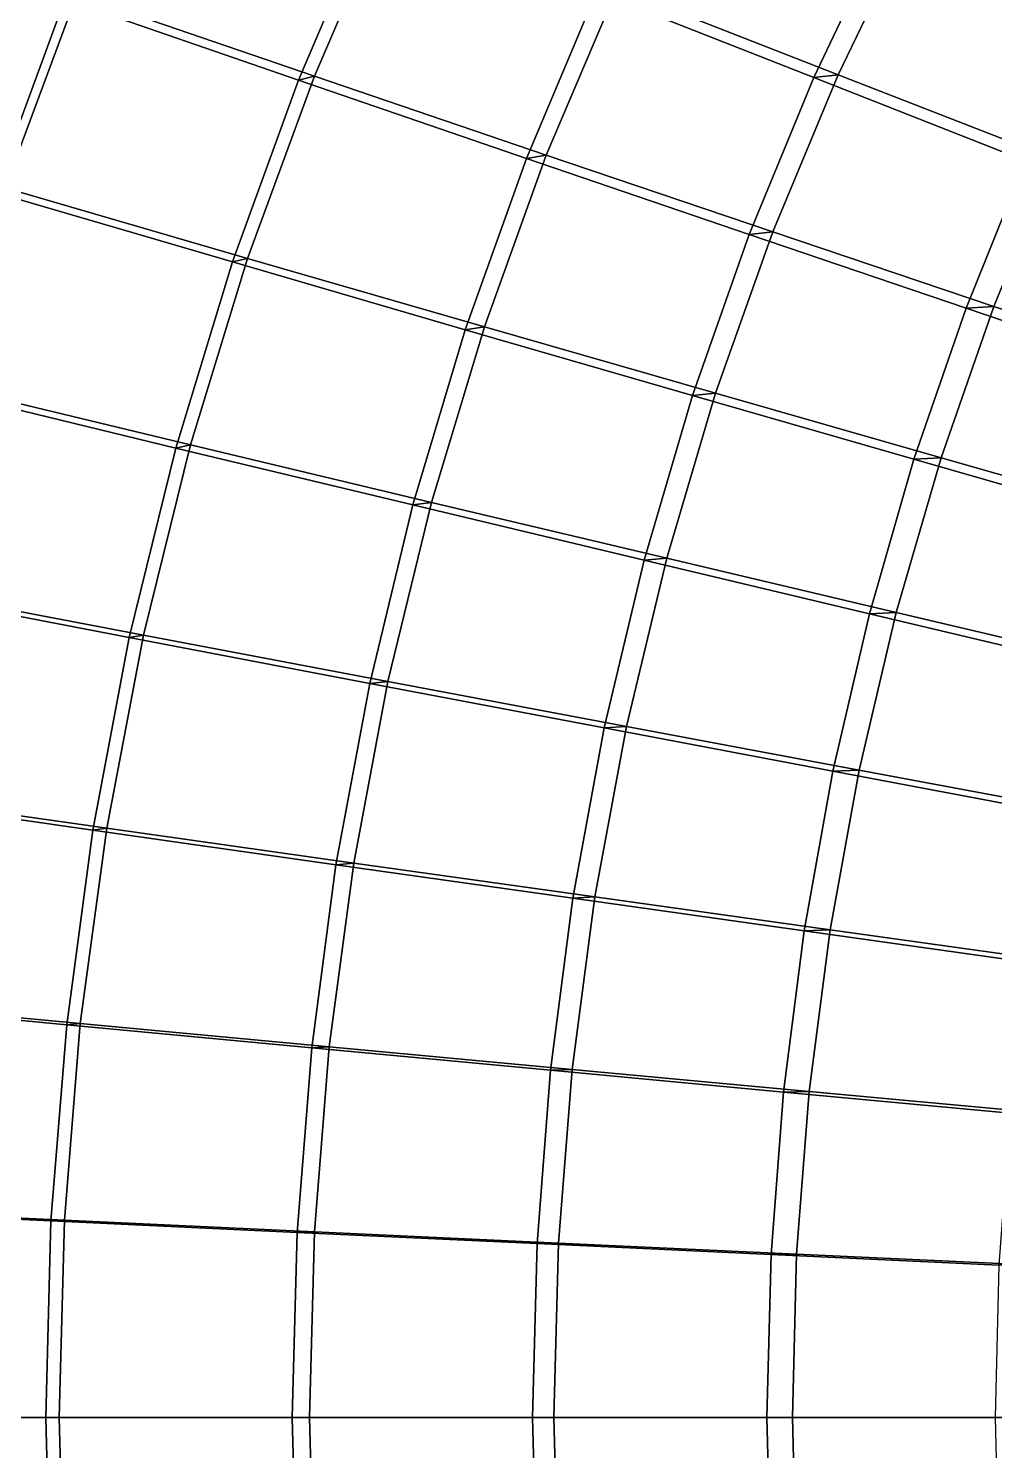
# Model space of a CAD drawing. Header units: metres. Extents: x -2184624 to 1125696, y -1900362 to 1900362.
# Drawn here: x -744007 to -551038, y -6583 to 277658 of the extents above; entities that cross this region are included whole.
import ezdxf

# ---------------------------------------------------------------- set-up
doc = ezdxf.new("R2010")
doc.units = ezdxf.units.M

msp = doc.modelspace()

# ---------------------------------------------------------------- linework, layer by layer
for points in [[(-686904.06, 268137.66, 594941.25), (-734324.5, 284463.12, 601560.5), (-717967.3, 322046.22, 597082.75), (-671683.06, 303593.72, 590465.75)], [(-690077.3, 267321.9, 577255.9), (-736738.5, 283477.7, 583890.5), (-720540.3, 320950.6, 579355.75), (-675010.44, 302691.22, 572725.9)], [(-587155, 267860.72, 553619.25), (-630545.8, 285008.34, 564125.1), (-614912.4, 317319.94, 559043.4), (-572711.56, 298273.44, 548586.5)], [(-582260, 268393.53, 571388.25), (-626445.94, 285723.34, 581879.9), (-610643.6, 318087.06, 576856.25), (-567652.3, 298836.44, 566409.9)], [(-748657.44, 245824.95, 605459.06), (-798190, 260428.94, 610003.56), (-782827.56, 301339.6, 606119.3), (-734324.5, 284463.12, 601560.5)], [(-690077.3, 267321.9, 577255.9), (-686904.06, 268137.66, 594941.25), (-671683.06, 303593.72, 590465.75), (-675010.44, 302691.22, 572725.9)], [(-675010.44, 302691.22, 572725.9), (-671683.06, 303593.72, 590465.75), (-686904.06, 268137.66, 594941.25), (-690077.3, 267321.9, 577255.9)], [(-644516.6, 251675.6, 568631.25), (-690077.3, 267321.9, 577255.9), (-675010.44, 302691.22, 572725.9), (-630545.8, 285008.34, 564125.1)], [(-640566.25, 252326.62, 586334.4), (-686904.06, 268137.66, 594941.25), (-671683.06, 303593.72, 590465.75), (-626445.94, 285723.34, 581879.9)], [(-750933.06, 244960.52, 587838.7), (-799715, 259413.72, 592395.94), (-784495.7, 300178.9, 588460.2), (-736738.5, 283477.7, 583890.5)], [(-587155, 267860.72, 553619.25), (-582260, 268393.53, 571388.25), (-567652.3, 298836.44, 566409.9), (-572711.56, 298273.44, 548586.5)], [(-572711.56, 298273.44, 548586.5), (-567652.3, 298836.44, 566409.9), (-582260, 268393.53, 571388.25), (-587155, 267860.72, 553619.25)], [(-539132.25, 251563.53, 559046), (-582260, 268393.53, 571388.25), (-567652.3, 298836.44, 566409.9), (-525685.25, 280141.5, 554134.4)], [(-544849.1, 251207.53, 541266), (-587155, 267860.72, 553619.25), (-572711.56, 298273.44, 548586.5), (-531562.4, 279776.62, 536304.4)], [(-750933.06, 244960.52, 587838.7), (-748657.44, 245824.95, 605459.06), (-734324.5, 284463.12, 601560.5), (-736738.5, 283477.7, 583890.5)], [(-736738.5, 283477.7, 583890.5), (-734324.5, 284463.12, 601560.5), (-748657.44, 245824.95, 605459.06), (-750933.06, 244960.52, 587838.7)], [(-700241.4, 231697.42, 598837.6), (-748657.44, 245824.95, 605459.06), (-734324.5, 284463.12, 601560.5), (-686904.06, 268137.66, 594941.25)], [(-736738.5, 283477.7, 583890.5), (-734324.5, 284463.12, 601560.5), (-686904.06, 268137.66, 594941.25), (-690077.3, 267321.9, 577255.9)], [(-690077.3, 267321.9, 577255.9), (-686904.06, 268137.66, 594941.25), (-734324.5, 284463.12, 601560.5), (-736738.5, 283477.7, 583890.5)], [(-644516.6, 251675.6, 568631.25), (-640566.25, 252326.62, 586334.4), (-626445.94, 285723.34, 581879.9), (-630545.8, 285008.34, 564125.1)], [(-630545.8, 285008.34, 564125.1), (-626445.94, 285723.34, 581879.9), (-640566.25, 252326.62, 586334.4), (-644516.6, 251675.6, 568631.25)], [(-600062.1, 236502.3, 558082.06), (-644516.6, 251675.6, 568631.25), (-630545.8, 285008.34, 564125.1), (-587155, 267860.72, 553619.25)], [(-595312.6, 236993.39, 575802.7), (-640566.25, 252326.62, 586334.4), (-626445.94, 285723.34, 581879.9), (-582260, 268393.53, 571388.25)], [(-630545.8, 285008.34, 564125.1), (-626445.94, 285723.34, 581879.9), (-582260, 268393.53, 571388.25), (-587155, 267860.72, 553619.25)], [(-587155, 267860.72, 553619.25), (-582260, 268393.53, 571388.25), (-626445.94, 285723.34, 581879.9), (-630545.8, 285008.34, 564125.1)], [(-703280.75, 230978.92, 581199.75), (-750933.06, 244960.52, 587838.7), (-736738.5, 283477.7, 583890.5), (-690077.3, 267321.9, 577255.9)], [(-703280.75, 230978.92, 581199.75), (-700241.4, 231697.42, 598837.6), (-686904.06, 268137.66, 594941.25), (-690077.3, 267321.9, 577255.9)], [(-690077.3, 267321.9, 577255.9), (-686904.06, 268137.66, 594941.25), (-700241.4, 231697.42, 598837.6), (-703280.75, 230978.92, 581199.75)], [(-656759.5, 217437.73, 572553.9), (-703280.75, 230978.92, 581199.75), (-690077.3, 267321.9, 577255.9), (-644516.6, 251675.6, 568631.25)], [(-652939.1, 218014.64, 590212), (-700241.4, 231697.42, 598837.6), (-686904.06, 268137.66, 594941.25), (-640566.25, 252326.62, 586334.4)], [(-690077.3, 267321.9, 577255.9), (-686904.06, 268137.66, 594941.25), (-640566.25, 252326.62, 586334.4), (-644516.6, 251675.6, 568631.25)], [(-644516.6, 251675.6, 568631.25), (-640566.25, 252326.62, 586334.4), (-686904.06, 268137.66, 594941.25), (-690077.3, 267321.9, 577255.9)], [(-600062.1, 236502.3, 558082.06), (-595312.6, 236993.39, 575802.7), (-582260, 268393.53, 571388.25), (-587155, 267860.72, 553619.25)], [(-587155, 267860.72, 553619.25), (-582260, 268393.53, 571388.25), (-595312.6, 236993.39, 575802.7), (-600062.1, 236502.3, 558082.06)], [(-556722.6, 221766.23, 545665.44), (-600062.1, 236502.3, 558082.06), (-587155, 267860.72, 553619.25), (-544849.1, 251207.53, 541266)], [(-551147.6, 222102.08, 563400.8), (-595312.6, 236993.39, 575802.7), (-582260, 268393.53, 571388.25), (-539132.25, 251563.53, 559046)], [(-587155, 267860.72, 553619.25), (-582260, 268393.53, 571388.25), (-539132.25, 251563.53, 559046), (-544849.1, 251207.53, 541266)], [(-544849.1, 251207.53, 541266), (-539132.25, 251563.53, 559046), (-582260, 268393.53, 571388.25), (-587155, 267860.72, 553619.25)], [(-656759.5, 217437.73, 572553.9), (-652939.1, 218014.64, 590212), (-640566.25, 252326.62, 586334.4), (-644516.6, 251675.6, 568631.25)], [(-644516.6, 251675.6, 568631.25), (-640566.25, 252326.62, 586334.4), (-652939.1, 218014.64, 590212), (-656759.5, 217437.73, 572553.9)], [(-611373.25, 204305.86, 561966.6), (-656759.5, 217437.73, 572553.9), (-644516.6, 251675.6, 568631.25), (-600062.1, 236502.3, 558082.06)], [(-606750.25, 204745.2, 579645.1), (-652939.1, 218014.64, 590212), (-640566.25, 252326.62, 586334.4), (-595312.6, 236993.39, 575802.7)], [(-644516.6, 251675.6, 568631.25), (-640566.25, 252326.62, 586334.4), (-595312.6, 236993.39, 575802.7), (-600062.1, 236502.3, 558082.06)], [(-600062.1, 236502.3, 558082.06), (-595312.6, 236993.39, 575802.7), (-640566.25, 252326.62, 586334.4), (-644516.6, 251675.6, 568631.25)], [(-556722.6, 221766.23, 545665.44), (-551147.6, 222102.08, 563400.8), (-539132.25, 251563.53, 559046), (-544849.1, 251207.53, 541266)], [(-544849.1, 251207.53, 541266), (-539132.25, 251563.53, 559046), (-551147.6, 222102.08, 563400.8), (-556722.6, 221766.23, 545665.44)], [(-514510.97, 207431.45, 531430.44), (-556722.6, 221766.23, 545665.44), (-544849.1, 251207.53, 541266), (-503643.25, 235008.3, 527114.94)], [(-508079.84, 207617.14, 549174.7), (-551147.6, 222102.08, 563400.8), (-539132.25, 251563.53, 559046), (-497073.38, 235193.27, 544899.44)], [(-714559.44, 193792.05, 584550.2), (-763058.8, 205538.3, 591193.06), (-750933.06, 244960.52, 587838.7), (-703280.75, 230978.92, 581199.75)], [(-711633.8, 194404.36, 602147.7), (-760900.56, 206272.61, 608771.2), (-748657.44, 245824.95, 605459.06), (-700241.4, 231697.42, 598837.6)], [(-750933.06, 244960.52, 587838.7), (-748657.44, 245824.95, 605459.06), (-700241.4, 231697.42, 598837.6), (-703280.75, 230978.92, 581199.75)], [(-703280.75, 230978.92, 581199.75), (-700241.4, 231697.42, 598837.6), (-748657.44, 245824.95, 605459.06), (-750933.06, 244960.52, 587838.7)], [(-611373.25, 204305.86, 561966.6), (-606750.25, 204745.2, 579645.1), (-595312.6, 236993.39, 575802.7), (-600062.1, 236502.3, 558082.06)], [(-600062.1, 236502.3, 558082.06), (-595312.6, 236993.39, 575802.7), (-606750.25, 204745.2, 579645.1), (-611373.25, 204305.86, 561966.6)], [(-567127.94, 191551.9, 549494.56), (-611373.25, 204305.86, 561966.6), (-600062.1, 236502.3, 558082.06), (-556722.6, 221766.23, 545665.44)], [(-561676.44, 191857.75, 567190.94), (-606750.25, 204745.2, 579645.1), (-595312.6, 236993.39, 575802.7), (-551147.6, 222102.08, 563400.8)], [(-600062.1, 236502.3, 558082.06), (-595312.6, 236993.39, 575802.7), (-551147.6, 222102.08, 563400.8), (-556722.6, 221766.23, 545665.44)], [(-556722.6, 221766.23, 545665.44), (-551147.6, 222102.08, 563400.8), (-595312.6, 236993.39, 575802.7), (-600062.1, 236502.3, 558082.06)], [(-714559.44, 193792.05, 584550.2), (-711633.8, 194404.36, 602147.7), (-700241.4, 231697.42, 598837.6), (-703280.75, 230978.92, 581199.75)], [(-703280.75, 230978.92, 581199.75), (-700241.4, 231697.42, 598837.6), (-711633.8, 194404.36, 602147.7), (-714559.44, 193792.05, 584550.2)], [(-667217.75, 182415.69, 575886.25), (-714559.44, 193792.05, 584550.2), (-703280.75, 230978.92, 581199.75), (-656759.5, 217437.73, 572553.9)], [(-663507.75, 182909.66, 593506), (-711633.8, 194404.36, 602147.7), (-700241.4, 231697.42, 598837.6), (-652939.1, 218014.64, 590212)], [(-703280.75, 230978.92, 581199.75), (-700241.4, 231697.42, 598837.6), (-652939.1, 218014.64, 590212), (-656759.5, 217437.73, 572553.9)], [(-656759.5, 217437.73, 572553.9), (-652939.1, 218014.64, 590212), (-700241.4, 231697.42, 598837.6), (-703280.75, 230978.92, 581199.75)], [(-567127.94, 191551.9, 549494.56), (-561676.44, 191857.75, 567190.94), (-551147.6, 222102.08, 563400.8), (-556722.6, 221766.23, 545665.44)], [(-556722.6, 221766.23, 545665.44), (-551147.6, 222102.08, 563400.8), (-561676.44, 191857.75, 567190.94), (-567127.94, 191551.9, 549494.56)], [(-524035.1, 179144.9, 535186.56), (-567127.94, 191551.9, 549494.56), (-556722.6, 221766.23, 545665.44), (-514510.97, 207431.45, 531430.44)], [(-517724.6, 179321.75, 552895.44), (-561676.44, 191857.75, 567190.94), (-551147.6, 222102.08, 563400.8), (-508079.84, 207617.14, 549174.7)], [(-556722.6, 221766.23, 545665.44), (-551147.6, 222102.08, 563400.8), (-508079.84, 207617.14, 549174.7), (-514510.97, 207431.45, 531430.44)], [(-514510.97, 207431.45, 531430.44), (-508079.84, 207617.14, 549174.7), (-551147.6, 222102.08, 563400.8), (-556722.6, 221766.23, 545665.44)], [(-667217.75, 182415.69, 575886.25), (-663507.75, 182909.66, 593506), (-652939.1, 218014.64, 590212), (-656759.5, 217437.73, 572553.9)], [(-656759.5, 217437.73, 572553.9), (-652939.1, 218014.64, 590212), (-663507.75, 182909.66, 593506), (-667217.75, 182415.69, 575886.25)], [(-621035.2, 171382.73, 565266.25), (-667217.75, 182415.69, 575886.25), (-656759.5, 217437.73, 572553.9), (-611373.25, 204305.86, 561966.6)], [(-616519.56, 171761.8, 582908.75), (-663507.75, 182909.66, 593506), (-652939.1, 218014.64, 590212), (-606750.25, 204745.2, 579645.1)], [(-656759.5, 217437.73, 572553.9), (-652939.1, 218014.64, 590212), (-606750.25, 204745.2, 579645.1), (-611373.25, 204305.86, 561966.6)], [(-611373.25, 204305.86, 561966.6), (-606750.25, 204745.2, 579645.1), (-652939.1, 218014.64, 590212), (-656759.5, 217437.73, 572553.9)], [(-723860.44, 155895.2, 587300.56), (-773058.06, 165354.73, 593946.94), (-763058.8, 205538.3, 591193.06), (-714559.44, 193792.05, 584550.2)], [(-721027.94, 156393.89, 604864.94), (-770996.06, 165951.27, 611490.56), (-760900.56, 206272.61, 608771.2), (-711633.8, 194404.36, 602147.7)], [(-763058.8, 205538.3, 591193.06), (-760900.56, 206272.61, 608771.2), (-711633.8, 194404.36, 602147.7), (-714559.44, 193792.05, 584550.2)], [(-714559.44, 193792.05, 584550.2), (-711633.8, 194404.36, 602147.7), (-760900.56, 206272.61, 608771.2), (-763058.8, 205538.3, 591193.06)], [(-621035.2, 171382.73, 565266.25), (-616519.56, 171761.8, 582908.75), (-606750.25, 204745.2, 579645.1), (-611373.25, 204305.86, 561966.6)], [(-611373.25, 204305.86, 561966.6), (-606750.25, 204745.2, 579645.1), (-616519.56, 171761.8, 582908.75), (-621035.2, 171382.73, 565266.25)], [(-570669.9, 160934.69, 570410.06), (-616519.56, 171761.8, 582908.75), (-606750.25, 204745.2, 579645.1), (-561676.44, 191857.75, 567190.94)], [(-611373.25, 204305.86, 561966.6), (-606750.25, 204745.2, 579645.1), (-561676.44, 191857.75, 567190.94), (-567127.94, 191551.9, 549494.56)], [(-567127.94, 191551.9, 549494.56), (-561676.44, 191857.75, 567190.94), (-606750.25, 204745.2, 579645.1), (-611373.25, 204305.86, 561966.6)], [(-576016.75, 160667.1, 552746.94), (-621035.2, 171382.73, 565266.25), (-611373.25, 204305.86, 561966.6), (-567127.94, 191551.9, 549494.56)], [(-723860.44, 155895.2, 587300.56), (-721027.94, 156393.89, 604864.94), (-711633.8, 194404.36, 602147.7), (-714559.44, 193792.05, 584550.2)], [(-714559.44, 193792.05, 584550.2), (-711633.8, 194404.36, 602147.7), (-721027.94, 156393.89, 604864.94), (-723860.44, 155895.2, 587300.56)], [(-675842.2, 146733.5, 578621.4), (-723860.44, 155895.2, 587300.56), (-714559.44, 193792.05, 584550.2), (-667217.75, 182415.69, 575886.25)], [(-672222.7, 147137.31, 596209.6), (-721027.94, 156393.89, 604864.94), (-711633.8, 194404.36, 602147.7), (-663507.75, 182909.66, 593506)], [(-714559.44, 193792.05, 584550.2), (-711633.8, 194404.36, 602147.7), (-663507.75, 182909.66, 593506), (-667217.75, 182415.69, 575886.25)], [(-667217.75, 182415.69, 575886.25), (-663507.75, 182909.66, 593506), (-711633.8, 194404.36, 602147.7), (-714559.44, 193792.05, 584550.2)], [(-576016.75, 160667.1, 552746.94), (-570669.9, 160934.69, 570410.06), (-561676.44, 191857.75, 567190.94), (-567127.94, 191551.9, 549494.56)], [(-567127.94, 191551.9, 549494.56), (-561676.44, 191857.75, 567190.94), (-570669.9, 160934.69, 570410.06), (-576016.75, 160667.1, 552746.94)], [(-532170.8, 150242.92, 538376.9), (-576016.75, 160667.1, 552746.94), (-567127.94, 191551.9, 549494.56), (-524035.1, 179144.9, 535186.56)], [(-525962.8, 150402.8, 556055.6), (-570669.9, 160934.69, 570410.06), (-561676.44, 191857.75, 567190.94), (-517724.6, 179321.75, 552895.44)], [(-567127.94, 191551.9, 549494.56), (-561676.44, 191857.75, 567190.94), (-517724.6, 179321.75, 552895.44), (-524035.1, 179144.9, 535186.56)], [(-524035.1, 179144.9, 535186.56), (-517724.6, 179321.75, 552895.44), (-561676.44, 191857.75, 567190.94), (-567127.94, 191551.9, 549494.56)], [(-675842.2, 146733.5, 578621.4), (-672222.7, 147137.31, 596209.6), (-663507.75, 182909.66, 593506), (-667217.75, 182415.69, 575886.25)], [(-667217.75, 182415.69, 575886.25), (-663507.75, 182909.66, 593506), (-672222.7, 147137.31, 596209.6), (-675842.2, 146733.5, 578621.4)], [(-629003.3, 137848.25, 567974.7), (-675842.2, 146733.5, 578621.4), (-667217.75, 182415.69, 575886.25), (-621035.2, 171382.73, 565266.25)], [(-624575.7, 138159.97, 585587.7), (-672222.7, 147137.31, 596209.6), (-663507.75, 182909.66, 593506), (-616519.56, 171761.8, 582908.75)], [(-667217.75, 182415.69, 575886.25), (-663507.75, 182909.66, 593506), (-616519.56, 171761.8, 582908.75), (-621035.2, 171382.73, 565266.25)], [(-621035.2, 171382.73, 565266.25), (-616519.56, 171761.8, 582908.75), (-663507.75, 182909.66, 593506), (-667217.75, 182415.69, 575886.25)], [(-629003.3, 137848.25, 567974.7), (-624575.7, 138159.97, 585587.7), (-616519.56, 171761.8, 582908.75), (-621035.2, 171382.73, 565266.25)], [(-621035.2, 171382.73, 565266.25), (-616519.56, 171761.8, 582908.75), (-624575.7, 138159.97, 585587.7), (-629003.3, 137848.25, 567974.7)], [(-583346.94, 129218.39, 555416.56), (-629003.3, 137848.25, 567974.7), (-621035.2, 171382.73, 565266.25), (-576016.75, 160667.1, 552746.94)], [(-578085.94, 129440.766, 573052.3), (-624575.7, 138159.97, 585587.7), (-616519.56, 171761.8, 582908.75), (-570669.9, 160934.69, 570410.06)], [(-621035.2, 171382.73, 565266.25), (-616519.56, 171761.8, 582908.75), (-570669.9, 160934.69, 570410.06), (-576016.75, 160667.1, 552746.94)], [(-576016.75, 160667.1, 552746.94), (-570669.9, 160934.69, 570410.06), (-616519.56, 171761.8, 582908.75), (-621035.2, 171382.73, 565266.25)], [(-731140.5, 117426.02, 589445.6), (-780884.7, 124557.34, 596094.75), (-773058.06, 165354.73, 593946.94), (-723860.44, 155895.2, 587300.56)], [(-728380.6, 117805.195, 606984.1), (-778897.8, 125010, 613611.4), (-770996.06, 165951.27, 611490.56), (-721027.94, 156393.89, 604864.94)], [(-773058.06, 165354.73, 593946.94), (-770996.06, 165951.27, 611490.56), (-721027.94, 156393.89, 604864.94), (-723860.44, 155895.2, 587300.56)], [(-723860.44, 155895.2, 587300.56), (-721027.94, 156393.89, 604864.94), (-770996.06, 165951.27, 611490.56), (-773058.06, 165354.73, 593946.94)], [(-583346.94, 129218.39, 555416.56), (-578085.94, 129440.766, 573052.3), (-570669.9, 160934.69, 570410.06), (-576016.75, 160667.1, 552746.94)], [(-576016.75, 160667.1, 552746.94), (-570669.9, 160934.69, 570410.06), (-578085.94, 129440.766, 573052.3), (-583346.94, 129218.39, 555416.56)], [(-538880.56, 120823.17, 540995.7), (-583346.94, 129218.39, 555416.56), (-576016.75, 160667.1, 552746.94), (-532170.8, 150242.92, 538376.9)], [(-532756.44, 120959.17, 558649.56), (-578085.94, 129440.766, 573052.3), (-570669.9, 160934.69, 570410.06), (-525962.8, 150402.8, 556055.6)], [(-576016.75, 160667.1, 552746.94), (-570669.9, 160934.69, 570410.06), (-525962.8, 150402.8, 556055.6), (-532170.8, 150242.92, 538376.9)], [(-532170.8, 150242.92, 538376.9), (-525962.8, 150402.8, 556055.6), (-570669.9, 160934.69, 570410.06), (-576016.75, 160667.1, 552746.94)], [(-731140.5, 117426.02, 589445.6), (-728380.6, 117805.195, 606984.1), (-721027.94, 156393.89, 604864.94), (-723860.44, 155895.2, 587300.56)], [(-723860.44, 155895.2, 587300.56), (-721027.94, 156393.89, 604864.94), (-728380.6, 117805.195, 606984.1), (-731140.5, 117426.02, 589445.6)], [(-679043.7, 110827.33, 598318.44), (-728380.6, 117805.195, 606984.1), (-721027.94, 156393.89, 604864.94), (-672222.7, 147137.31, 596209.6)], [(-723860.44, 155895.2, 587300.56), (-721027.94, 156393.89, 604864.94), (-672222.7, 147137.31, 596209.6), (-675842.2, 146733.5, 578621.4)], [(-675842.2, 146733.5, 578621.4), (-672222.7, 147137.31, 596209.6), (-721027.94, 156393.89, 604864.94), (-723860.44, 155895.2, 587300.56)], [(-682592.7, 110519.42, 580754.7), (-731140.5, 117426.02, 589445.6), (-723860.44, 155895.2, 587300.56), (-675842.2, 146733.5, 578621.4)], [(-682592.7, 110519.42, 580754.7), (-679043.7, 110827.33, 598318.44), (-672222.7, 147137.31, 596209.6), (-675842.2, 146733.5, 578621.4)], [(-675842.2, 146733.5, 578621.4), (-672222.7, 147137.31, 596209.6), (-679043.7, 110827.33, 598318.44), (-682592.7, 110519.42, 580754.7)], [(-635240, 103820.9, 570086.9), (-682592.7, 110519.42, 580754.7), (-675842.2, 146733.5, 578621.4), (-629003.3, 137848.25, 567974.7)], [(-630881, 104059.63, 587676.75), (-679043.7, 110827.33, 598318.44), (-672222.7, 147137.31, 596209.6), (-624575.7, 138159.97, 585587.7)], [(-675842.2, 146733.5, 578621.4), (-672222.7, 147137.31, 596209.6), (-624575.7, 138159.97, 585587.7), (-629003.3, 137848.25, 567974.7)], [(-629003.3, 137848.25, 567974.7), (-624575.7, 138159.97, 585587.7), (-672222.7, 147137.31, 596209.6), (-675842.2, 146733.5, 578621.4)], [(-635240, 103820.9, 570086.9), (-630881, 104059.63, 587676.75), (-624575.7, 138159.97, 585587.7), (-629003.3, 137848.25, 567974.7)], [(-629003.3, 137848.25, 567974.7), (-624575.7, 138159.97, 585587.7), (-630881, 104059.63, 587676.75), (-635240, 103820.9, 570086.9)], [(-589084.5, 97314.945, 557498.44), (-635240, 103820.9, 570086.9), (-629003.3, 137848.25, 567974.7), (-583346.94, 129218.39, 555416.56)], [(-583890.4, 97486.57, 575112.8), (-630881, 104059.63, 587676.75), (-624575.7, 138159.97, 585587.7), (-578085.94, 129440.766, 573052.3)], [(-629003.3, 137848.25, 567974.7), (-624575.7, 138159.97, 585587.7), (-578085.94, 129440.766, 573052.3), (-583346.94, 129218.39, 555416.56)], [(-583346.94, 129218.39, 555416.56), (-578085.94, 129440.766, 573052.3), (-624575.7, 138159.97, 585587.7), (-629003.3, 137848.25, 567974.7)], [(-589084.5, 97314.945, 557498.44), (-583890.4, 97486.57, 575112.8), (-578085.94, 129440.766, 573052.3), (-583346.94, 129218.39, 555416.56)], [(-583346.94, 129218.39, 555416.56), (-578085.94, 129440.766, 573052.3), (-583890.4, 97486.57, 575112.8), (-589084.5, 97314.945, 557498.44)], [(-544132.4, 90985.77, 543037.56), (-589084.5, 97314.945, 557498.44), (-583346.94, 129218.39, 555416.56), (-538880.56, 120823.17, 540995.7)], [(-538073.75, 91092.49, 560671.94), (-583890.4, 97486.57, 575112.8), (-578085.94, 129440.766, 573052.3), (-532756.44, 120959.17, 558649.56)], [(-583346.94, 129218.39, 555416.56), (-578085.94, 129440.766, 573052.3), (-532756.44, 120959.17, 558649.56), (-538880.56, 120823.17, 540995.7)], [(-538880.56, 120823.17, 540995.7), (-532756.44, 120959.17, 558649.56), (-578085.94, 129440.766, 573052.3), (-583346.94, 129218.39, 555416.56)], [(-736365.2, 78525.18, 590981), (-786501.44, 83296.734, 597632.1), (-780884.7, 124557.34, 596094.75), (-731140.5, 117426.02, 589445.6)], [(-733657.3, 78780.43, 608501), (-784568.2, 83601.016, 615129.4), (-778897.8, 125010, 613611.4), (-728380.6, 117805.195, 606984.1)], [(-780884.7, 124557.34, 596094.75), (-778897.8, 125010, 613611.4), (-728380.6, 117805.195, 606984.1), (-731140.5, 117426.02, 589445.6)], [(-731140.5, 117426.02, 589445.6), (-728380.6, 117805.195, 606984.1), (-778897.8, 125010, 613611.4), (-780884.7, 124557.34, 596094.75)], [(-736365.2, 78525.18, 590981), (-733657.3, 78780.43, 608501), (-728380.6, 117805.195, 606984.1), (-731140.5, 117426.02, 589445.6)], [(-731140.5, 117426.02, 589445.6), (-728380.6, 117805.195, 606984.1), (-733657.3, 78780.43, 608501), (-736365.2, 78525.18, 590981)], [(-687437.25, 73903.66, 582281.4), (-736365.2, 78525.18, 590981), (-731140.5, 117426.02, 589445.6), (-682592.7, 110519.42, 580754.7)], [(-683938.6, 74111.34, 599827.5), (-733657.3, 78780.43, 608501), (-728380.6, 117805.195, 606984.1), (-679043.7, 110827.33, 598318.44)], [(-731140.5, 117426.02, 589445.6), (-728380.6, 117805.195, 606984.1), (-679043.7, 110827.33, 598318.44), (-682592.7, 110519.42, 580754.7)], [(-682592.7, 110519.42, 580754.7), (-679043.7, 110827.33, 598318.44), (-728380.6, 117805.195, 606984.1), (-731140.5, 117426.02, 589445.6)], [(-687437.25, 73903.66, 582281.4), (-683938.6, 74111.34, 599827.5), (-679043.7, 110827.33, 598318.44), (-682592.7, 110519.42, 580754.7)], [(-682592.7, 110519.42, 580754.7), (-679043.7, 110827.33, 598318.44), (-683938.6, 74111.34, 599827.5), (-687437.25, 73903.66, 582281.4)], [(-639715.75, 69421.59, 571598.56), (-687437.25, 73903.66, 582281.4), (-682592.7, 110519.42, 580754.7), (-635240, 103820.9, 570086.9)], [(-635405.9, 69583.06, 589171.8), (-683938.6, 74111.34, 599827.5), (-679043.7, 110827.33, 598318.44), (-630881, 104059.63, 587676.75)], [(-682592.7, 110519.42, 580754.7), (-679043.7, 110827.33, 598318.44), (-630881, 104059.63, 587676.75), (-635240, 103820.9, 570086.9)], [(-635240, 103820.9, 570086.9), (-630881, 104059.63, 587676.75), (-679043.7, 110827.33, 598318.44), (-682592.7, 110519.42, 580754.7)], [(-639715.75, 69421.59, 571598.56), (-635405.9, 69583.06, 589171.8), (-630881, 104059.63, 587676.75), (-635240, 103820.9, 570086.9)], [(-635240, 103820.9, 570086.9), (-630881, 104059.63, 587676.75), (-635405.9, 69583.06, 589171.8), (-639715.75, 69421.59, 571598.56)], [(-593202.25, 65068.29, 558988.5), (-639715.75, 69421.59, 571598.56), (-635240, 103820.9, 570086.9), (-589084.5, 97314.945, 557498.44)], [(-588056, 65185.008, 576587.5), (-635405.9, 69583.06, 589171.8), (-630881, 104059.63, 587676.75), (-583890.4, 97486.57, 575112.8)], [(-635240, 103820.9, 570086.9), (-630881, 104059.63, 587676.75), (-583890.4, 97486.57, 575112.8), (-589084.5, 97314.945, 557498.44)], [(-589084.5, 97314.945, 557498.44), (-583890.4, 97486.57, 575112.8), (-630881, 104059.63, 587676.75), (-635240, 103820.9, 570086.9)], [(-593202.25, 65068.29, 558988.5), (-588056, 65185.008, 576587.5), (-583890.4, 97486.57, 575112.8), (-589084.5, 97314.945, 557498.44)], [(-589084.5, 97314.945, 557498.44), (-583890.4, 97486.57, 575112.8), (-588056, 65185.008, 576587.5), (-593202.25, 65068.29, 558988.5)], [(-547901.5, 60833.223, 544499), (-593202.25, 65068.29, 558988.5), (-589084.5, 97314.945, 557498.44), (-544132.4, 90985.77, 543037.56)], [(-589084.5, 97314.945, 557498.44), (-583890.4, 97486.57, 575112.8), (-538073.75, 91092.49, 560671.94), (-544132.4, 90985.77, 543037.56)], [(-544132.4, 90985.77, 543037.56), (-538073.75, 91092.49, 560671.94), (-583890.4, 97486.57, 575112.8), (-589084.5, 97314.945, 557498.44)], [(-541889.6, 60906.62, 562119.5), (-588056, 65185.008, 576587.5), (-583890.4, 97486.57, 575112.8), (-538073.75, 91092.49, 560671.94)], [(-739509.6, 39334.977, 591903.5), (-789882, 41726.04, 598555.75), (-786501.44, 83296.734, 597632.1), (-736365.2, 78525.18, 590981)], [(-736833, 39463.33, 609412.4), (-787981, 41878.93, 616041.5), (-784568.2, 83601.016, 615129.4), (-733657.3, 78780.43, 608501)], [(-786501.44, 83296.734, 597632.1), (-784568.2, 83601.016, 615129.4), (-733657.3, 78780.43, 608501), (-736365.2, 78525.18, 590981)], [(-736365.2, 78525.18, 590981), (-733657.3, 78780.43, 608501), (-784568.2, 83601.016, 615129.4), (-786501.44, 83296.734, 597632.1)], [(-739509.6, 39334.977, 591903.5), (-736833, 39463.33, 609412.4), (-733657.3, 78780.43, 608501), (-736365.2, 78525.18, 590981)], [(-736365.2, 78525.18, 590981), (-733657.3, 78780.43, 608501), (-736833, 39463.33, 609412.4), (-739509.6, 39334.977, 591903.5)], [(-690353.1, 37019.168, 583198.94), (-739509.6, 39334.977, 591903.5), (-736365.2, 78525.18, 590981), (-687437.25, 73903.66, 582281.4)], [(-686884.75, 37123.73, 600734.44), (-736833, 39463.33, 609412.4), (-733657.3, 78780.43, 608501), (-683938.6, 74111.34, 599827.5)], [(-736365.2, 78525.18, 590981), (-733657.3, 78780.43, 608501), (-683938.6, 74111.34, 599827.5), (-687437.25, 73903.66, 582281.4)], [(-687437.25, 73903.66, 582281.4), (-683938.6, 74111.34, 599827.5), (-733657.3, 78780.43, 608501), (-736365.2, 78525.18, 590981)], [(-690353.1, 37019.168, 583198.94), (-686884.75, 37123.73, 600734.44), (-683938.6, 74111.34, 599827.5), (-687437.25, 73903.66, 582281.4)], [(-687437.25, 73903.66, 582281.4), (-683938.6, 74111.34, 599827.5), (-686884.75, 37123.73, 600734.44), (-690353.1, 37019.168, 583198.94)], [(-642409.94, 34773.23, 572506.7), (-690353.1, 37019.168, 583198.94), (-687437.25, 73903.66, 582281.4), (-639715.75, 69421.59, 571598.56)], [(-687437.25, 73903.66, 582281.4), (-683938.6, 74111.34, 599827.5), (-635405.9, 69583.06, 589171.8), (-639715.75, 69421.59, 571598.56)], [(-639715.75, 69421.59, 571598.56), (-635405.9, 69583.06, 589171.8), (-683938.6, 74111.34, 599827.5), (-687437.25, 73903.66, 582281.4)], [(-638129.44, 34854.7, 590070.06), (-686884.75, 37123.73, 600734.44), (-683938.6, 74111.34, 599827.5), (-635405.9, 69583.06, 589171.8)], [(-642409.94, 34773.23, 572506.7), (-638129.44, 34854.7, 590070.06), (-635405.9, 69583.06, 589171.8), (-639715.75, 69421.59, 571598.56)], [(-639715.75, 69421.59, 571598.56), (-635405.9, 69583.06, 589171.8), (-638129.44, 34854.7, 590070.06), (-642409.94, 34773.23, 572506.7)], [(-595680.56, 32591.8, 559883.8), (-642409.94, 34773.23, 572506.7), (-639715.75, 69421.59, 571598.56), (-593202.25, 65068.29, 558988.5)], [(-639715.75, 69421.59, 571598.56), (-635405.9, 69583.06, 589171.8), (-588056, 65185.008, 576587.5), (-593202.25, 65068.29, 558988.5)], [(-593202.25, 65068.29, 558988.5), (-588056, 65185.008, 576587.5), (-635405.9, 69583.06, 589171.8), (-639715.75, 69421.59, 571598.56)], [(-590563.06, 32650.84, 577473.56), (-638129.44, 34854.7, 590070.06), (-635405.9, 69583.06, 589171.8), (-588056, 65185.008, 576587.5)], [(-595680.56, 32591.8, 559883.8), (-590563.06, 32650.84, 577473.56), (-588056, 65185.008, 576587.5), (-593202.25, 65068.29, 558988.5)], [(-593202.25, 65068.29, 558988.5), (-588056, 65185.008, 576587.5), (-590563.06, 32650.84, 577473.56), (-595680.56, 32591.8, 559883.8)], [(-550170.1, 30469.504, 545377), (-595680.56, 32591.8, 559883.8), (-593202.25, 65068.29, 558988.5), (-547901.5, 60833.223, 544499)], [(-593202.25, 65068.29, 558988.5), (-588056, 65185.008, 576587.5), (-541889.6, 60906.62, 562119.5), (-547901.5, 60833.223, 544499)], [(-547901.5, 60833.223, 544499), (-541889.6, 60906.62, 562119.5), (-588056, 65185.008, 576587.5), (-593202.25, 65068.29, 558988.5)], [(-544186.4, 30506.887, 562989), (-590563.06, 32650.84, 577473.56), (-588056, 65185.008, 576587.5), (-541889.6, 60906.62, 562119.5)], [(-740559.75, -0.046, 592211.1), (-791010.94, -0.119, 598863.9), (-789882, 41726.04, 598555.75), (-739509.6, 39334.977, 591903.5)], [(-789882, 41726.04, 598555.75), (-787981, 41878.93, 616041.5), (-736833, 39463.33, 609412.4), (-739509.6, 39334.977, 591903.5)], [(-739509.6, 39334.977, 591903.5), (-736833, 39463.33, 609412.4), (-787981, 41878.93, 616041.5), (-789882, 41726.04, 598555.75)], [(-737893.5, -0.067, 609716.4), (-789120.7, -0.115, 616345.75), (-787981, 41878.93, 616041.5), (-736833, 39463.33, 609412.4)], [(-740559.75, -0.046, 592211.1), (-737893.5, -0.067, 609716.4), (-736833, 39463.33, 609412.4), (-739509.6, 39334.977, 591903.5)], [(-739509.6, 39334.977, 591903.5), (-736833, 39463.33, 609412.4), (-737893.5, -0.067, 609716.4), (-740559.75, -0.046, 592211.1)], [(-691326.56, 0.02, 583504.8), (-740559.75, -0.046, 592211.1), (-739509.6, 39334.977, 591903.5), (-690353.1, 37019.168, 583198.94)], [(-739509.6, 39334.977, 591903.5), (-736833, 39463.33, 609412.4), (-686884.75, 37123.73, 600734.44), (-690353.1, 37019.168, 583198.94)], [(-690353.1, 37019.168, 583198.94), (-686884.75, 37123.73, 600734.44), (-736833, 39463.33, 609412.4), (-739509.6, 39334.977, 591903.5)], [(-687868.3, -0.021, 601036.8), (-737893.5, -0.067, 609716.4), (-736833, 39463.33, 609412.4), (-686884.75, 37123.73, 600734.44)], [(-691326.56, 0.02, 583504.8), (-687868.3, -0.021, 601036.8), (-686884.75, 37123.73, 600734.44), (-690353.1, 37019.168, 583198.94)], [(-690353.1, 37019.168, 583198.94), (-686884.75, 37123.73, 600734.44), (-687868.3, -0.021, 601036.8), (-691326.56, 0.02, 583504.8)], [(-643309.3, -0.047, 572809.94), (-691326.56, 0.02, 583504.8), (-690353.1, 37019.168, 583198.94), (-642409.94, 34773.23, 572506.7)], [(-690353.1, 37019.168, 583198.94), (-686884.75, 37123.73, 600734.44), (-638129.44, 34854.7, 590070.06), (-642409.94, 34773.23, 572506.7)], [(-642409.94, 34773.23, 572506.7), (-638129.44, 34854.7, 590070.06), (-686884.75, 37123.73, 600734.44), (-690353.1, 37019.168, 583198.94)], [(-639038.7, -0.026, 590369.94), (-687868.3, -0.021, 601036.8), (-686884.75, 37123.73, 600734.44), (-638129.44, 34854.7, 590070.06)], [(-643309.3, -0.047, 572809.94), (-639038.7, -0.026, 590369.94), (-638129.44, 34854.7, 590070.06), (-642409.94, 34773.23, 572506.7)], [(-642409.94, 34773.23, 572506.7), (-638129.44, 34854.7, 590070.06), (-639038.7, -0.026, 590369.94), (-643309.3, -0.047, 572809.94)], [(-596508, -0.04, 560182.2), (-643309.3, -0.047, 572809.94), (-642409.94, 34773.23, 572506.7), (-595680.56, 32591.8, 559883.8)], [(-642409.94, 34773.23, 572506.7), (-638129.44, 34854.7, 590070.06), (-590563.06, 32650.84, 577473.56), (-595680.56, 32591.8, 559883.8)], [(-595680.56, 32591.8, 559883.8), (-590563.06, 32650.84, 577473.56), (-638129.44, 34854.7, 590070.06), (-642409.94, 34773.23, 572506.7)], [(-591400.1, -0.038, 577768.94), (-639038.7, -0.026, 590369.94), (-638129.44, 34854.7, 590070.06), (-590563.06, 32650.84, 577473.56)], [(-596508, -0.04, 560182.2), (-591400.1, -0.038, 577768.94), (-590563.06, 32650.84, 577473.56), (-595680.56, 32591.8, 559883.8)], [(-595680.56, 32591.8, 559883.8), (-590563.06, 32650.84, 577473.56), (-591400.1, -0.038, 577768.94), (-596508, -0.04, 560182.2)], [(-550927.56, -0.046, 545670), (-596508, -0.04, 560182.2), (-595680.56, 32591.8, 559883.8), (-550170.1, 30469.504, 545377)], [(-595680.56, 32591.8, 559883.8), (-590563.06, 32650.84, 577473.56), (-544186.4, 30506.887, 562989), (-550170.1, 30469.504, 545377)], [(-550170.1, 30469.504, 545377), (-544186.4, 30506.887, 562989), (-590563.06, 32650.84, 577473.56), (-595680.56, 32591.8, 559883.8)], [(-544953.2, -0.012, 563279.25), (-591400.1, -0.038, 577768.94), (-590563.06, 32650.84, 577473.56), (-544186.4, 30506.887, 562989)], [(-691326.56, 0.02, 583504.8), (-687868.3, -0.021, 601036.8), (-737893.5, -0.067, 609716.4), (-740559.75, -0.046, 592211.1)], [(-643309.3, -0.047, 572809.94), (-639038.7, -0.026, 590369.94), (-687868.3, -0.021, 601036.8), (-691326.56, 0.02, 583504.8)], [(-740559.75, -0.046, 592211.1), (-737893.5, -0.067, 609716.4), (-789120.7, -0.115, 616345.75), (-791010.94, -0.119, 598863.9)], [(-596508, -0.04, 560182.2), (-591400.1, -0.038, 577768.94), (-639038.7, -0.026, 590369.94), (-643309.3, -0.047, 572809.94)], [(-550927.56, -0.046, 545670), (-544953.2, -0.012, 563279.25), (-591400.1, -0.038, 577768.94), (-596508, -0.04, 560182.2)]]:
    msp.add_3dface(points)
at = {"layer": '1'}
for points in [[(-690353, -37019.246, 583198.56), (-739509.8, -39335.055, 591903.44), (-740559.75, -0.046, 592211.1), (-691326.56, 0.02, 583504.8)], [(-740559.75, -0.046, 592211.1), (-737893.5, -0.067, 609716.4), (-687868.3, -0.021, 601036.8), (-691326.56, 0.02, 583504.8)], [(-642409.75, -34773.28, 572506.8), (-690353, -37019.246, 583198.56), (-691326.56, 0.02, 583504.8), (-643309.3, -0.047, 572809.94)], [(-690353, -37019.246, 583198.56), (-686884.75, -37123.81, 600734.2), (-687868.3, -0.021, 601036.8), (-691326.56, 0.02, 583504.8)], [(-691326.56, 0.02, 583504.8), (-687868.3, -0.021, 601036.8), (-639038.7, -0.026, 590369.94), (-643309.3, -0.047, 572809.94)], [(-691326.56, 0.02, 583504.8), (-687868.3, -0.021, 601036.8), (-686884.75, -37123.81, 600734.2), (-690353, -37019.246, 583198.56)], [(-739509.8, -39335.055, 591903.44), (-789882, -41726.066, 598555.8), (-791010.94, -0.119, 598863.9), (-740559.75, -0.046, 592211.1)], [(-791010.94, -0.119, 598863.9), (-789120.7, -0.115, 616345.75), (-737893.5, -0.067, 609716.4), (-740559.75, -0.046, 592211.1)], [(-736833.2, -39463.414, 609412.3), (-787981, -41878.94, 616041.56), (-789120.7, -0.115, 616345.75), (-737893.5, -0.067, 609716.4)], [(-739509.8, -39335.055, 591903.44), (-736833.2, -39463.414, 609412.3), (-737893.5, -0.067, 609716.4), (-740559.75, -0.046, 592211.1)], [(-740559.75, -0.046, 592211.1), (-737893.5, -0.067, 609716.4), (-736833.2, -39463.414, 609412.3), (-739509.8, -39335.055, 591903.44)], [(-686884.75, -37123.81, 600734.2), (-736833.2, -39463.414, 609412.3), (-737893.5, -0.067, 609716.4), (-687868.3, -0.021, 601036.8)], [(-638129.25, -34854.742, 590070.2), (-686884.75, -37123.81, 600734.2), (-687868.3, -0.021, 601036.8), (-639038.7, -0.026, 590369.94)], [(-642409.75, -34773.28, 572506.8), (-638129.25, -34854.742, 590070.2), (-639038.7, -0.026, 590369.94), (-643309.3, -0.047, 572809.94)], [(-643309.3, -0.047, 572809.94), (-639038.7, -0.026, 590369.94), (-591400.1, -0.038, 577768.94), (-596508, -0.04, 560182.2)], [(-643309.3, -0.047, 572809.94), (-639038.7, -0.026, 590369.94), (-638129.25, -34854.742, 590070.2), (-642409.75, -34773.28, 572506.8)], [(-595680.7, -32591.785, 559883.7), (-642409.75, -34773.28, 572506.8), (-643309.3, -0.047, 572809.94), (-596508, -0.04, 560182.2)], [(-590563.2, -32650.86, 577473.44), (-638129.25, -34854.742, 590070.2), (-639038.7, -0.026, 590369.94), (-591400.1, -0.038, 577768.94)], [(-596508, -0.04, 560182.2), (-591400.1, -0.038, 577768.94), (-544953.2, -0.012, 563279.25), (-550927.56, -0.046, 545670)], [(-595680.7, -32591.785, 559883.7), (-590563.2, -32650.86, 577473.44), (-591400.1, -0.038, 577768.94), (-596508, -0.04, 560182.2)], [(-596508, -0.04, 560182.2), (-591400.1, -0.038, 577768.94), (-590563.2, -32650.86, 577473.44), (-595680.7, -32591.785, 559883.7)], [(-550170.1, -30469.541, 545377.06), (-595680.7, -32591.785, 559883.7), (-596508, -0.04, 560182.2), (-550927.56, -0.046, 545670)], [(-544186.4, -30506.916, 562989.2), (-590563.2, -32650.86, 577473.44), (-591400.1, -0.038, 577768.94), (-544953.2, -0.012, 563279.25)]]:
    msp.add_3dface(points, dxfattribs=at)

doc.saveas('drawing.dxf')
